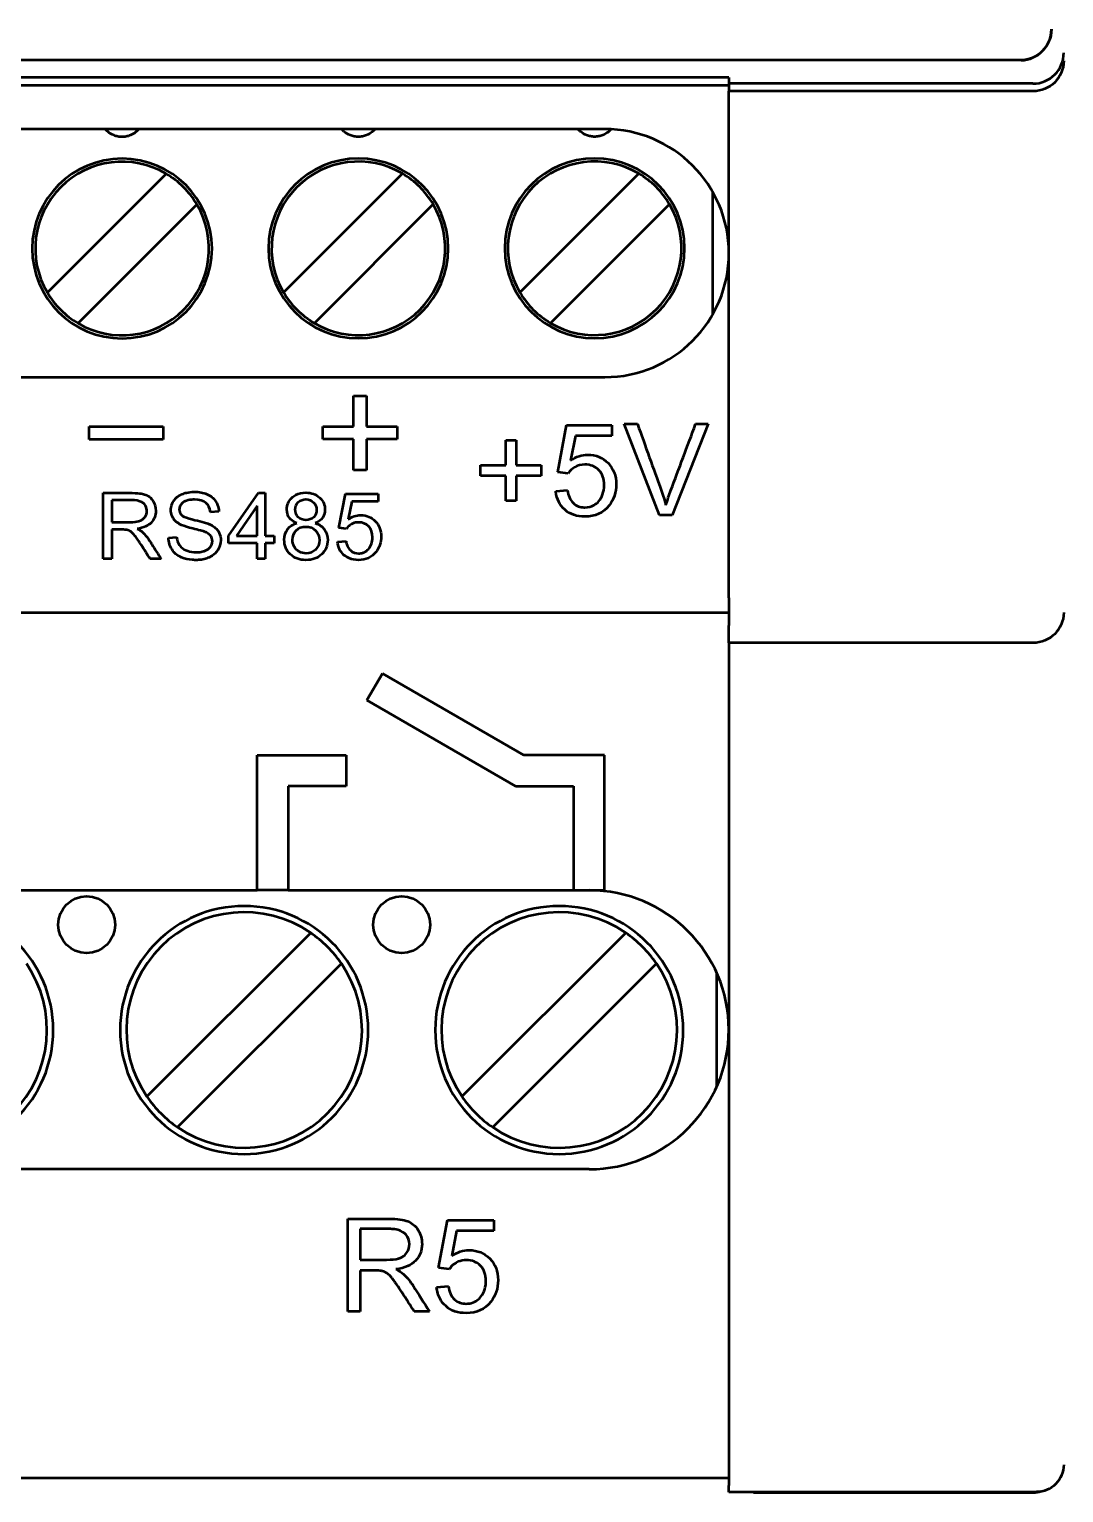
# Model space of a CAD drawing. Header units: millimetres. Extents: x 52 to 3850, y 79 to 1546.
# Drawn here: x 1309.54 to 1335.93, y 855.82 to 893.17 of the extents above; entities that cross this region are included whole.
import ezdxf

# ---------------------------------------------------------------- set-up
doc = ezdxf.new("R2010")
doc.units = ezdxf.units.MM
doc.header["$LTSCALE"] = 25
doc.layers.add('Visible', color=7, linetype='Continuous', lineweight=50)

msp = doc.modelspace()

# ---------------------------------------------------------------- linework, layer by layer
at = {"layer": 'Visible'}
for p, q in [((1334.829, 892.38), (1223.114, 892.38)), ((1334.847, 892.38), (1334.829, 892.38)), ((1327.389, 891.94), (1230.554, 891.94)), ((1327.389, 891.94), (1327.389, 891.783)), ((1230.554, 891.74), (1327.389, 891.74)), ((1327.389, 891.783), (1327.389, 891.588)), ((1335.147, 891.783), (1327.389, 891.783)), ((1327.389, 878.66), (1327.389, 891.588)), ((1335.147, 891.588), (1327.389, 891.588)), ((1324.225, 890.621), (1233.718, 890.621)), ((1310.002, 886.449), (1313.033, 889.484)), ((1316.03, 886.452), (1319.062, 889.487)), ((1322.059, 886.455), (1325.09, 889.49)), ((1326.981, 885.902), (1326.98, 889.014)), ((1313.817, 888.701), (1310.785, 885.666)), ((1319.845, 888.704), (1316.814, 885.669)), ((1325.874, 888.707), (1322.842, 885.672)), ((1233.718, 884.292), (1324.225, 884.292)), ((1317.813, 883.817), (1318.146, 883.817)), ((1317.813, 883.036), (1317.813, 883.817)), ((1318.146, 883.817), (1318.146, 883.036)), ((1311.068, 882.704), (1311.068, 883.033)), ((1311.068, 883.033), (1312.961, 883.033)), ((1312.961, 883.033), (1312.961, 882.704)), ((1317.031, 883.036), (1317.813, 883.036)), ((1317.031, 882.706), (1317.031, 883.036)), ((1318.146, 883.036), (1318.927, 883.036)), ((1318.927, 883.036), (1318.927, 882.706)), ((1323.024, 881.87), (1323.247, 883.067)), ((1323.247, 883.067), (1324.407, 883.067)), ((1324.407, 883.067), (1324.407, 882.794)), ((1324.721, 883.099), (1325.056, 883.099)), ((1325.622, 880.771), (1324.721, 883.099)), ((1326.858, 883.099), (1325.944, 880.771)), ((1326.543, 883.099), (1326.858, 883.099)), ((1312.961, 882.704), (1311.068, 882.704)), ((1317.813, 882.706), (1317.031, 882.706)), ((1317.813, 881.919), (1317.813, 882.706)), ((1318.146, 882.706), (1318.146, 881.919)), ((1318.927, 882.706), (1318.146, 882.706)), ((1321.697, 882.684), (1321.966, 882.684)), ((1321.697, 882.045), (1321.697, 882.684)), ((1321.966, 882.684), (1321.966, 882.045)), ((1323.475, 882.794), (1323.353, 882.166)), ((1324.407, 882.794), (1323.475, 882.794)), ((1318.146, 881.919), (1317.813, 881.919)), ((1321.057, 882.045), (1321.697, 882.045)), ((1321.057, 881.777), (1321.057, 882.045)), ((1321.966, 882.045), (1322.604, 882.045)), ((1322.604, 882.045), (1322.604, 881.777)), ((1323.292, 881.831), (1323.024, 881.87)), ((1321.697, 881.777), (1321.057, 881.777)), ((1321.697, 881.137), (1321.697, 881.777)), ((1321.966, 881.777), (1321.966, 881.137)), ((1322.604, 881.777), (1321.966, 881.777)), ((1311.425, 879.653), (1311.425, 881.336)), ((1311.646, 881.151), (1311.646, 880.594)), ((1314.624, 880.245), (1315.393, 881.336)), ((1315.393, 881.336), (1315.563, 881.336)), ((1315.563, 881.336), (1315.563, 880.245)), ((1317.441, 880.449), (1317.605, 881.315)), ((1317.605, 881.315), (1318.439, 881.315)), ((1317.768, 881.118), (1317.678, 880.664)), ((1318.439, 881.118), (1317.768, 881.118)), ((1318.439, 881.315), (1318.439, 881.118)), ((1321.966, 881.137), (1321.697, 881.137)), ((1322.974, 881.383), (1323.269, 881.405)), ((1314.376, 880.862), (1314.163, 880.847)), ((1315.357, 881.005), (1314.827, 880.245)), ((1315.357, 880.245), (1315.357, 881.005)), ((1325.944, 880.771), (1325.622, 880.771)), ((1311.646, 880.401), (1311.646, 879.653)), ((1317.635, 880.423), (1317.441, 880.449)), ((1313.091, 880.193), (1313.301, 880.212)), ((1314.624, 880.056), (1314.624, 880.245)), ((1315.357, 880.056), (1314.624, 880.056)), ((1314.827, 880.245), (1315.357, 880.245)), ((1315.357, 879.653), (1315.357, 880.056)), ((1315.563, 880.245), (1315.791, 880.245)), ((1315.563, 880.056), (1315.563, 879.653)), ((1315.791, 880.056), (1315.563, 880.056)), ((1315.791, 880.245), (1315.791, 880.056)), ((1317.404, 880.093), (1317.622, 880.108)), ((1311.646, 879.653), (1311.425, 879.653)), ((1312.904, 879.653), (1312.625, 879.653)), ((1315.563, 879.653), (1315.357, 879.653)), ((1327.389, 878.66), (1327.389, 877.953)), ((1327.389, 878.28), (1230.554, 878.28)), ((1327.389, 877.509), (1327.389, 877.953)), ((1335.147, 877.509), (1327.389, 877.509)), ((1327.389, 877.509), (1327.389, 856.703)), ((1318.553, 876.729), (1318.157, 876.044)), ((1322.16, 874.647), (1318.553, 876.729)), ((1318.157, 876.044), (1321.948, 873.856)), ((1315.356, 871.197), (1315.356, 874.647)), ((1315.356, 874.647), (1317.622, 874.647)), ((1317.622, 874.647), (1317.622, 873.856)), ((1324.214, 874.647), (1322.16, 874.647)), ((1324.214, 871.197), (1324.214, 874.647)), ((1317.622, 873.856), (1316.147, 873.856)), ((1316.147, 873.856), (1316.147, 871.197)), ((1321.948, 873.856), (1323.423, 873.856)), ((1323.423, 873.856), (1323.423, 871.197)), ((1308.075, 871.197), (1315.356, 871.197)), ((1316.147, 871.197), (1315.356, 871.197)), ((1316.147, 871.197), (1323.423, 871.197)), ((1323.423, 871.197), (1324.214, 871.197)), ((1312.543, 865.931), (1316.721, 870.11)), ((1320.581, 865.931), (1324.759, 870.11)), ((1317.505, 869.326), (1313.326, 865.148)), ((1325.543, 869.326), (1321.364, 865.148)), ((1327.081, 866.186), (1327.081, 869.086)), ((1323.829, 864.076), (1234.114, 864.076)), ((1317.67, 860.445), (1317.67, 862.812)), ((1317.982, 862.552), (1317.982, 861.767)), ((1319.984, 861.562), (1320.212, 862.779)), ((1320.212, 862.779), (1321.391, 862.779)), ((1320.443, 862.501), (1320.318, 861.863)), ((1321.391, 862.501), (1320.443, 862.501)), ((1321.391, 862.779), (1321.391, 862.501)), ((1317.982, 861.494), (1317.982, 860.445)), ((1320.257, 861.523), (1319.984, 861.562)), ((1319.934, 861.067), (1320.235, 861.089)), ((1317.982, 860.445), (1317.67, 860.445)), ((1319.752, 860.445), (1319.361, 860.445)), ((1327.389, 856.703), (1327.389, 856.007)), ((1230.554, 856.204), (1327.389, 856.204)), ((1312.689, 856.191), (1260.146, 856.191)), ((1327.389, 856.191), (1312.689, 856.191)), ((1327.389, 855.839), (1327.389, 856.007)), ((1335.237, 855.839), (1327.389, 855.839)), ((1328.022, 855.821), (1328.022, 855.839)), ((1335.147, 855.821), (1328.022, 855.821))]:
    msp.add_line(p, q, dxfattribs=at)
at = {"layer": 'Visible', "extrusion": (0, 0, -1)}
for centre, radius in [((-1311.909, 887.575), 2.294), ((-1317.938, 887.578), 2.294), ((-1323.966, 887.581), 2.294), ((-1306.986, 867.629), 3.165), ((-1315.024, 867.629), 3.165), ((-1323.062, 867.629), 3.165)]:
    msp.add_circle(centre, radius, dxfattribs=at)
at = {"layer": 'Visible'}
for centre in [(1311.005, 870.318), (1319.043, 870.318)]:
    msp.add_circle(centre, 0.725, dxfattribs=at)
for centre, radius, start, end in [((1324.225, 887.457), 3.165, 0, 90), ((1311.909, 887.575), 2.215, 59.5055, 210.5505), ((1317.938, 887.578), 2.215, 59.5055, 210.5505), ((1323.966, 887.581), 2.215, 59.5055, 210.5505), ((1311.909, 887.575), 2.215, 30.5505, 59.5055), ((1317.938, 887.578), 2.215, 30.5505, 59.5055), ((1323.966, 887.581), 2.215, 30.5505, 59.5055), ((1311.909, 887.575), 2.215, 239.5055, 30.5505), ((1317.938, 887.578), 2.215, 239.5055, 30.5505), ((1323.966, 887.581), 2.215, 239.5055, 30.5505), ((1324.225, 887.457), 3.165, 270, 0), ((1311.909, 887.575), 2.215, 210.5505, 239.5055), ((1317.938, 887.578), 2.215, 210.5505, 239.5055), ((1323.966, 887.581), 2.215, 210.5505, 239.5055), ((1323.829, 867.636), 3.56, 0, 90), ((1315.024, 867.629), 3.006, 55.6151, 214.3849), ((1323.062, 867.629), 3.006, 55.6151, 214.3849), ((1315.024, 867.629), 3.006, 34.3849, 55.6151), ((1323.062, 867.629), 3.006, 34.3849, 55.6151), ((1306.986, 867.629), 3.006, 235.6151, 34.3849), ((1315.024, 867.629), 3.006, 235.6151, 34.3849), ((1323.062, 867.629), 3.006, 235.6151, 34.3849), ((1323.829, 867.636), 3.56, 270, 0), ((1315.024, 867.629), 3.006, 214.3849, 235.6151), ((1323.062, 867.629), 3.006, 214.3849, 235.6151)]:
    msp.add_arc(centre, radius, start, end, dxfattribs=at)
at = {"layer": 'Visible', "extrusion": (0, 0, -1)}
for centre, major_axis, ratio, start_param, end_param in [((1334.829, 893.171), (0.559, 0.559), 0.999315, 0.785741, 2.35584), ((1335.147, 892.361), (0.786, 0), 0.982697, 0, 1.570796), ((1335.147, 878.282), (0.786, 0), 0.982697, 0, 1.570796), ((1335.237, 856.536), (0, 0.696), 0.999848, 1.570796, 3.141593), ((1335.147, 856.607), (0, -0.787), 0.999848, -0.276574, 0)]:
    msp.add_ellipse(centre, major_axis=major_axis, ratio=ratio, start_param=start_param, end_param=end_param, dxfattribs=at)
at = {"layer": 'Visible'}
for centre, major_axis, ratio, start_param, end_param in [((1334.829, 893.171), (0, 0.791), 0.999657, 3.165144, 4.711749), ((1335.147, 892.57), (0, -0.787), 0.999848, 0, 1.570796)]:
    msp.add_ellipse(centre, major_axis=major_axis, ratio=ratio, start_param=start_param, end_param=end_param, dxfattribs=at)
for points, knots in [([(1312.334, 890.621), (1312.329, 890.615), (1312.324, 890.609), (1312.3, 890.583), (1312.278, 890.562), (1312.215, 890.513), (1312.17, 890.486), (1312.087, 890.451), (1312.052, 890.44), (1311.996, 890.429), (1311.977, 890.426), (1311.941, 890.423), (1311.924, 890.422), (1311.891, 890.422), (1311.874, 890.423), (1311.839, 890.427), (1311.82, 890.429), (1311.765, 890.44), (1311.731, 890.451), (1311.641, 890.487), (1311.591, 890.518), (1311.528, 890.57), (1311.508, 890.589), (1311.488, 890.612), (1311.485, 890.617), (1311.481, 890.621)], [0.00456168, 0.00456168, 0.00456168, 0.00456168, 0.00656884, 0.00656884, 0.01351777, 0.01351777, 0.02407456, 0.02407456, 0.03119164, 0.03119164, 0.03485106, 0.03485106, 0.03801407, 0.03801407, 0.04116731, 0.04116731, 0.04478898, 0.04478898, 0.05177951, 0.05177951, 0.06372066, 0.06372066, 0.07002628, 0.07002628, 0.07151196, 0.07151196, 0.07151196, 0.07151196]), ([(1318.36, 890.621), (1318.356, 890.616), (1318.352, 890.611), (1318.329, 890.586), (1318.307, 890.565), (1318.243, 890.515), (1318.198, 890.489), (1318.115, 890.454), (1318.08, 890.443), (1318.025, 890.432), (1318.006, 890.429), (1317.97, 890.426), (1317.953, 890.425), (1317.92, 890.425), (1317.903, 890.426), (1317.867, 890.429), (1317.848, 890.432), (1317.794, 890.443), (1317.759, 890.454), (1317.67, 890.49), (1317.62, 890.521), (1317.556, 890.573), (1317.537, 890.592), (1317.518, 890.614), (1317.515, 890.618), (1317.512, 890.621)], [0.00489305, 0.00489305, 0.00489305, 0.00489305, 0.00656884, 0.00656884, 0.01351777, 0.01351777, 0.02407456, 0.02407456, 0.03119164, 0.03119164, 0.03485106, 0.03485106, 0.03801407, 0.03801407, 0.04116731, 0.04116731, 0.04478898, 0.04478898, 0.05177951, 0.05177951, 0.06372066, 0.06372066, 0.07002628, 0.07002628, 0.07118023, 0.07118023, 0.07118023, 0.07118023]), ([(1324.383, 890.617), (1324.381, 890.615), (1324.378, 890.612), (1324.357, 890.589), (1324.335, 890.568), (1324.272, 890.518), (1324.227, 890.492), (1324.144, 890.457), (1324.108, 890.446), (1324.053, 890.435), (1324.034, 890.432), (1323.998, 890.429), (1323.981, 890.428), (1323.948, 890.428), (1323.931, 890.429), (1323.896, 890.432), (1323.877, 890.435), (1323.822, 890.446), (1323.788, 890.457), (1323.698, 890.493), (1323.648, 890.524), (1323.585, 890.576), (1323.565, 890.595), (1323.547, 890.616), (1323.545, 890.619), (1323.543, 890.621)], [0.00566813, 0.00566813, 0.00566813, 0.00566813, 0.00656884, 0.00656884, 0.01351777, 0.01351777, 0.02407456, 0.02407456, 0.03119164, 0.03119164, 0.03485106, 0.03485106, 0.03801407, 0.03801407, 0.04116731, 0.04116731, 0.04478898, 0.04478898, 0.05177951, 0.05177951, 0.06372066, 0.06372066, 0.07002628, 0.07002628, 0.0708491, 0.0708491, 0.0708491, 0.0708491]), ([(1325.056, 883.099), (1325.259, 882.535), (1325.461, 881.971), (1325.664, 881.406), (1325.713, 881.27), (1325.754, 881.143), (1325.786, 881.025)], [0.2728529, 0.2728529, 0.2728529, 0.2728529, 0.4461785, 0.4461785, 0.4461785, 0.4847857, 0.4847857, 0.4847857, 0.4847857]), ([(1325.786, 881.025), (1325.822, 881.152), (1325.866, 881.283), (1325.912, 881.406), (1326.113, 881.944), (1326.333, 882.536), (1326.543, 883.099)], [0.4847857, 0.4847857, 0.4847857, 0.4847857, 0.523773, 0.523773, 0.523773, 0.6975825, 0.6975825, 0.6975825, 0.6975825]), ([(1323.353, 882.166), (1323.492, 882.264), (1323.64, 882.312), (1323.793, 882.312), (1323.997, 882.312), (1324.17, 882.238), (1324.308, 882.101), (1324.443, 881.966), (1324.517, 881.779), (1324.517, 881.56), (1324.517, 881.35), (1324.456, 881.169), (1324.332, 881.014), (1324.179, 880.822), (1323.982, 880.732), (1323.722, 880.732), (1323.513, 880.732), (1323.34, 880.788), (1323.204, 880.91), (1323.07, 881.03), (1322.999, 881.174), (1322.977, 881.363), (1322.976, 881.37), (1322.975, 881.376), (1322.974, 881.383)], [0.6550296, 0.6550296, 0.6550296, 0.6550296, 0.6935185, 0.6935185, 0.6935185, 0.7446557, 0.7446557, 0.7446557, 0.7962848, 0.7962848, 0.7962848, 0.8457078, 0.8457078, 0.8457078, 0.9053951, 0.9053951, 0.9053951, 0.9534214, 0.9534214, 0.9534214, 0.998403, 0.998403, 0.998403, 1, 1, 1, 1]), ([(1323.269, 881.405), (1323.292, 881.263), (1323.336, 881.156), (1323.422, 881.076), (1323.51, 880.995), (1323.591, 880.97), (1323.7, 880.968), (1323.706, 880.968), (1323.713, 880.968), (1323.719, 880.968), (1323.802, 880.969), (1323.881, 880.988), (1323.949, 881.026), (1323.994, 881.05), (1324.037, 881.087), (1324.069, 881.123), (1324.146, 881.209), (1324.21, 881.366), (1324.21, 881.535), (1324.21, 881.696), (1324.166, 881.824), (1324.075, 881.92), (1323.985, 882.014), (1323.866, 882.061), (1323.714, 882.061), (1323.622, 882.061), (1323.539, 882.04), (1323.464, 881.997), (1323.388, 881.953), (1323.334, 881.9), (1323.292, 881.831)], [0.0253188, 0.0253188, 0.0253188, 0.0253188, 0.056266, 0.056266, 0.056266, 0.0833463, 0.0833463, 0.0833463, 0.0848239, 0.0848239, 0.0848239, 0.105589, 0.105589, 0.105589, 0.1193549, 0.1193549, 0.1193549, 0.1568313, 0.1568313, 0.1568313, 0.1925757, 0.1925757, 0.1925757, 0.227739, 0.227739, 0.227739, 0.2490462, 0.2490462, 0.2490462, 0.2699285, 0.2699285, 0.2699285, 0.2699285]), ([(1311.425, 881.336), (1311.665, 881.336), (1311.906, 881.336), (1312.169, 881.336), (1312.269, 881.336), (1312.338, 881.33), (1312.399, 881.32), (1312.438, 881.313), (1312.468, 881.307), (1312.511, 881.291), (1312.533, 881.282), (1312.547, 881.275), (1312.562, 881.266), (1312.625, 881.23), (1312.66, 881.193), (1312.698, 881.131), (1312.742, 881.059), (1312.768, 880.969), (1312.768, 880.878), (1312.768, 880.85), (1312.766, 880.823), (1312.762, 880.797), (1312.757, 880.771), (1312.751, 880.746), (1312.743, 880.722), (1312.723, 880.666), (1312.687, 880.613), (1312.652, 880.576), (1312.591, 880.512), (1312.452, 880.442), (1312.294, 880.42)], [0.2210423, 0.2210423, 0.2210423, 0.2210423, 0.3158849, 0.3158849, 0.3158849, 0.343706, 0.343706, 0.343706, 0.3621039, 0.3621039, 0.3621039, 0.3689981, 0.3689981, 0.3689981, 0.3975379, 0.3975379, 0.3975379, 0.4314927, 0.4314927, 0.4314927, 0.4418566, 0.4418566, 0.4418566, 0.4523366, 0.4523366, 0.4523366, 0.4770841, 0.4770841, 0.4770841, 0.5281037, 0.5281037, 0.5281037, 0.5281037]), ([(1311.646, 880.594), (1311.801, 880.594), (1311.956, 880.594), (1312.124, 880.594), (1312.216, 880.594), (1312.272, 880.6), (1312.328, 880.614), (1312.338, 880.617), (1312.347, 880.62), (1312.356, 880.623), (1312.401, 880.638), (1312.454, 880.672), (1312.484, 880.712), (1312.487, 880.717), (1312.491, 880.721), (1312.494, 880.726), (1312.524, 880.773), (1312.539, 880.823), (1312.539, 880.878), (1312.539, 880.896), (1312.537, 880.913), (1312.534, 880.93), (1312.523, 880.989), (1312.487, 881.043), (1312.452, 881.074), (1312.415, 881.107), (1312.318, 881.144), (1312.226, 881.149), (1312.21, 881.15), (1312.192, 881.151), (1312.179, 881.151), (1312.06, 881.151), (1311.818, 881.151), (1311.646, 881.151)], [0, 0, 0, 0, 0.1754534, 0.1754534, 0.1754534, 0.2507302, 0.2507302, 0.2507302, 0.2634456, 0.2634456, 0.2634456, 0.3255669, 0.3255669, 0.3255669, 0.3320787, 0.3320787, 0.3320787, 0.3922171, 0.3922171, 0.3922171, 0.412275, 0.412275, 0.412275, 0.4832958, 0.4832958, 0.4832958, 0.578443, 0.578443, 0.578443, 0.5954236, 0.5954236, 0.5954236, 0.7898858, 0.7898858, 0.7898858, 0.7898858]), ([(1314.163, 880.847), (1314.151, 880.951), (1314.112, 881.031), (1314.046, 881.085), (1313.98, 881.139), (1313.883, 881.166), (1313.754, 881.166), (1313.73, 881.166), (1313.706, 881.165), (1313.684, 881.164), (1313.618, 881.159), (1313.562, 881.147), (1313.514, 881.125), (1313.495, 881.116), (1313.48, 881.108), (1313.461, 881.092), (1313.453, 881.086), (1313.449, 881.082), (1313.443, 881.077), (1313.434, 881.069), (1313.427, 881.061), (1313.421, 881.054), (1313.409, 881.04), (1313.4, 881.027), (1313.394, 881.015), (1313.377, 880.984), (1313.368, 880.957), (1313.368, 880.914), (1313.368, 880.902), (1313.369, 880.891), (1313.371, 880.881), (1313.379, 880.825), (1313.405, 880.79), (1313.434, 880.765), (1313.443, 880.757), (1313.465, 880.741), (1313.496, 880.727), (1313.555, 880.701), (1313.67, 880.667), (1313.768, 880.645), (1313.854, 880.625), (1313.944, 880.603), (1314.009, 880.584), (1314.053, 880.571), (1314.089, 880.559), (1314.117, 880.547), (1314.125, 880.544), (1314.133, 880.541), (1314.14, 880.538), (1314.237, 880.494), (1314.308, 880.439), (1314.357, 880.366), (1314.369, 880.348), (1314.379, 880.331), (1314.387, 880.313), (1314.414, 880.256), (1314.427, 880.197), (1314.427, 880.128), (1314.427, 880.036), (1314.394, 879.944), (1314.35, 879.875), (1314.334, 879.85), (1314.31, 879.82), (1314.285, 879.795), (1314.241, 879.752), (1314.183, 879.715), (1314.129, 879.691), (1314.093, 879.674), (1314.047, 879.657), (1314, 879.646), (1313.978, 879.641), (1313.954, 879.636), (1313.931, 879.633), (1313.907, 879.63), (1313.883, 879.627), (1313.858, 879.626), (1313.841, 879.625), (1313.824, 879.624), (1313.806, 879.624), (1313.772, 879.624), (1313.739, 879.626), (1313.707, 879.628), (1313.603, 879.635), (1313.515, 879.652), (1313.425, 879.691), (1313.296, 879.747), (1313.244, 879.798), (1313.183, 879.891), (1313.126, 879.979), (1313.094, 880.081), (1313.091, 880.193)], [0.5223714, 0.5223714, 0.5223714, 0.5223714, 0.5536656, 0.5536656, 0.5536656, 0.5849598, 0.5849598, 0.5849598, 0.5908974, 0.5908974, 0.5908974, 0.608506, 0.608506, 0.608506, 0.6155533, 0.6155533, 0.6155533, 0.6175088, 0.6175088, 0.6175088, 0.6202341, 0.6202341, 0.6202341, 0.625538, 0.625538, 0.625538, 0.6390892, 0.6390892, 0.6390892, 0.6426229, 0.6426229, 0.6426229, 0.6613002, 0.6613002, 0.6613002, 0.6733827, 0.6733827, 0.6733827, 0.6966505, 0.6966505, 0.6966505, 0.7186619, 0.7186619, 0.7186619, 0.733278, 0.733278, 0.733278, 0.7375563, 0.7375563, 0.7375563, 0.76713, 0.76713, 0.76713, 0.7739445, 0.7739445, 0.7739445, 0.7954656, 0.7954656, 0.7954656, 0.823802, 0.823802, 0.823802, 0.8353065, 0.8353065, 0.8353065, 0.854932, 0.854932, 0.854932, 0.8694675, 0.8694675, 0.8694675, 0.8765202, 0.8765202, 0.8765202, 0.8835476, 0.8835476, 0.8835476, 0.8884825, 0.8884825, 0.8884825, 0.8982707, 0.8982707, 0.8982707, 0.9301089, 0.9301089, 0.9301089, 0.9658191, 0.9658191, 0.9658191, 1, 1, 1, 1]), ([(1313.301, 880.212), (1313.311, 880.128), (1313.333, 880.059), (1313.37, 880.004), (1313.408, 879.946), (1313.478, 879.9), (1313.539, 879.873), (1313.55, 879.868), (1313.568, 879.861), (1313.583, 879.856), (1313.644, 879.835), (1313.719, 879.823), (1313.791, 879.823), (1313.816, 879.823), (1313.839, 879.824), (1313.863, 879.826), (1313.884, 879.827), (1313.905, 879.83), (1313.925, 879.834), (1313.945, 879.838), (1313.964, 879.842), (1313.983, 879.848), (1313.996, 879.852), (1314.008, 879.856), (1314.021, 879.861), (1314.096, 879.891), (1314.13, 879.916), (1314.165, 879.965), (1314.187, 879.996), (1314.199, 880.023), (1314.206, 880.052), (1314.208, 880.061), (1314.209, 880.07), (1314.211, 880.079), (1314.212, 880.088), (1314.212, 880.098), (1314.212, 880.107), (1314.212, 880.123), (1314.211, 880.138), (1314.209, 880.152), (1314.202, 880.189), (1314.184, 880.224), (1314.166, 880.247), (1314.151, 880.266), (1314.119, 880.294), (1314.088, 880.312), (1314.072, 880.321), (1314.057, 880.328), (1314.044, 880.334), (1314.035, 880.338), (1314.027, 880.341), (1314.015, 880.346), (1313.986, 880.357), (1313.851, 880.396), (1313.716, 880.428), (1313.596, 880.457), (1313.5, 880.485), (1313.428, 880.516), (1313.416, 880.521), (1313.404, 880.527), (1313.392, 880.533), (1313.379, 880.54), (1313.372, 880.544), (1313.361, 880.551), (1313.349, 880.558), (1313.339, 880.565), (1313.33, 880.571), (1313.264, 880.617), (1313.248, 880.634), (1313.213, 880.69), (1313.184, 880.735), (1313.168, 880.783), (1313.16, 880.833), (1313.156, 880.855), (1313.155, 880.877), (1313.155, 880.9), (1313.155, 880.923), (1313.156, 880.945), (1313.16, 880.966), (1313.169, 881.029), (1313.198, 881.094), (1313.227, 881.139), (1313.24, 881.159), (1313.262, 881.187), (1313.285, 881.21), (1313.308, 881.232), (1313.334, 881.252), (1313.362, 881.269), (1313.377, 881.278), (1313.392, 881.286), (1313.408, 881.294), (1313.417, 881.299), (1313.427, 881.303), (1313.437, 881.307), (1313.473, 881.322), (1313.511, 881.334), (1313.55, 881.343), (1313.611, 881.357), (1313.675, 881.365), (1313.745, 881.365), (1313.874, 881.366), (1313.979, 881.345), (1314.075, 881.304), (1314.168, 881.265), (1314.24, 881.209), (1314.294, 881.127), (1314.317, 881.091), (1314.334, 881.056), (1314.346, 881.021), (1314.364, 880.971), (1314.374, 880.92), (1314.376, 880.862)], [0.0225966, 0.0225966, 0.0225966, 0.0225966, 0.0461628, 0.0461628, 0.0461628, 0.0702206, 0.0702206, 0.0702206, 0.0757131, 0.0757131, 0.0757131, 0.0968834, 0.0968834, 0.0968834, 0.1040537, 0.1040537, 0.1040537, 0.1106596, 0.1106596, 0.1106596, 0.1170725, 0.1170725, 0.1170725, 0.1212927, 0.1212927, 0.1212927, 0.141024, 0.141024, 0.141024, 0.1511944, 0.1511944, 0.1511944, 0.1544143, 0.1544143, 0.1544143, 0.1574594, 0.1574594, 0.1574594, 0.1622931, 0.1622931, 0.1622931, 0.1744134, 0.1744134, 0.1744134, 0.1869065, 0.1869065, 0.1869065, 0.1932336, 0.1932336, 0.1932336, 0.1978719, 0.1978719, 0.1978719, 0.2283245, 0.2283245, 0.2283245, 0.2554641, 0.2554641, 0.2554641, 0.2600239, 0.2600239, 0.2600239, 0.2630321, 0.2630321, 0.2630321, 0.2661455, 0.2661455, 0.2661455, 0.2886145, 0.2886145, 0.2886145, 0.3058518, 0.3058518, 0.3058518, 0.3130815, 0.3130815, 0.3130815, 0.3200973, 0.3200973, 0.3200973, 0.3405022, 0.3405022, 0.3405022, 0.3516152, 0.3516152, 0.3516152, 0.3623285, 0.3623285, 0.3623285, 0.3677704, 0.3677704, 0.3677704, 0.371162, 0.371162, 0.371162, 0.3834291, 0.3834291, 0.3834291, 0.4024489, 0.4024489, 0.4024489, 0.4360371, 0.4360371, 0.4360371, 0.4687949, 0.4687949, 0.4687949, 0.4816729, 0.4816729, 0.4816729, 0.4994584, 0.4994584, 0.4994584, 0.4994584]), ([(1316.367, 880.566), (1316.304, 880.589), (1316.253, 880.619), (1316.213, 880.657), (1316.199, 880.671), (1316.187, 880.685), (1316.176, 880.701), (1316.133, 880.761), (1316.113, 880.828), (1316.113, 880.909), (1316.113, 881.034), (1316.16, 881.137), (1316.245, 881.218), (1316.277, 881.248), (1316.307, 881.269), (1316.345, 881.288), (1316.416, 881.325), (1316.503, 881.344), (1316.596, 881.344), (1316.741, 881.344), (1316.857, 881.304), (1316.951, 881.215), (1317.048, 881.123), (1317.085, 881.029), (1317.085, 880.904), (1317.085, 880.838), (1317.07, 880.779), (1317.041, 880.728), (1317.036, 880.718), (1317.03, 880.709), (1317.024, 880.7), (1316.985, 880.647), (1316.92, 880.597), (1316.837, 880.566)], [0, 0, 0, 0, 0.0332729, 0.0332729, 0.0332729, 0.0451097, 0.0451097, 0.0451097, 0.088688, 0.088688, 0.088688, 0.1552706, 0.1552706, 0.1552706, 0.180384, 0.180384, 0.180384, 0.2274489, 0.2274489, 0.2274489, 0.2999964, 0.2999964, 0.2999964, 0.3674273, 0.3674273, 0.3674273, 0.403208, 0.403208, 0.403208, 0.4099788, 0.4099788, 0.4099788, 0.4542125, 0.4542125, 0.4542125, 0.4542125]), ([(1316.325, 880.917), (1316.325, 880.837), (1316.351, 880.772), (1316.402, 880.721), (1316.452, 880.672), (1316.52, 880.646), (1316.601, 880.646), (1316.681, 880.646), (1316.746, 880.67), (1316.797, 880.721), (1316.849, 880.772), (1316.873, 880.832), (1316.873, 880.906), (1316.873, 880.981), (1316.847, 881.045), (1316.795, 881.096), (1316.743, 881.148), (1316.678, 881.174), (1316.599, 881.174), (1316.521, 881.174), (1316.455, 881.15), (1316.403, 881.098), (1316.349, 881.045), (1316.325, 880.988), (1316.325, 880.917)], [0, 0, 0, 0, 0.127262, 0.127262, 0.127262, 0.255753, 0.255753, 0.255753, 0.381291, 0.381291, 0.381291, 0.502741, 0.502741, 0.502741, 0.627129, 0.627129, 0.627129, 0.753605, 0.753605, 0.753605, 0.8797, 0.8797, 0.8797, 1, 1, 1, 1]), ([(1317.678, 880.664), (1317.777, 880.733), (1317.88, 880.769), (1317.995, 880.769), (1318.156, 880.77), (1318.271, 880.713), (1318.367, 880.617), (1318.46, 880.523), (1318.518, 880.382), (1318.518, 880.224), (1318.518, 880.072), (1318.475, 879.941), (1318.385, 879.829), (1318.274, 879.69), (1318.131, 879.624), (1317.944, 879.624), (1317.854, 879.624), (1317.774, 879.639), (1317.703, 879.669), (1317.654, 879.69), (1317.61, 879.717), (1317.57, 879.753), (1317.469, 879.843), (1317.418, 879.95), (1317.404, 880.093)], [0.6549193, 0.6549193, 0.6549193, 0.6549193, 0.6945227, 0.6945227, 0.6945227, 0.7447699, 0.7447699, 0.7447699, 0.7964382, 0.7964382, 0.7964382, 0.8458678, 0.8458678, 0.8458678, 0.9053529, 0.9053529, 0.9053529, 0.9339793, 0.9339793, 0.9339793, 0.9535589, 0.9535589, 0.9535589, 1, 1, 1, 1]), ([(1312.625, 879.653), (1312.551, 879.77), (1312.477, 879.887), (1312.403, 880.004), (1312.339, 880.106), (1312.285, 880.183), (1312.2, 880.29), (1312.163, 880.328), (1312.129, 880.349), (1312.096, 880.37), (1312.062, 880.385), (1312.028, 880.393), (1312.003, 880.399), (1311.962, 880.401), (1311.904, 880.401), (1311.818, 880.401), (1311.732, 880.401), (1311.646, 880.401)], [0.695124, 0.695124, 0.695124, 0.695124, 0.749677, 0.749677, 0.749677, 0.7787522, 0.7787522, 0.8078275, 0.8078275, 0.8078275, 0.8224554, 0.8224554, 0.8224554, 0.8387368, 0.8387368, 0.8387368, 0.8726854, 0.8726854, 0.8726854, 0.8726854]), ([(1312.294, 880.42), (1312.351, 880.393), (1312.394, 880.367), (1312.428, 880.336), (1312.443, 880.323), (1312.457, 880.31), (1312.47, 880.296), (1312.525, 880.24), (1312.57, 880.178), (1312.612, 880.112), (1312.68, 880.007), (1312.769, 879.867), (1312.848, 879.741), (1312.867, 879.712), (1312.885, 879.682), (1312.904, 879.653)], [0.5281037, 0.5281037, 0.5281037, 0.5281037, 0.5482306, 0.5482306, 0.5482306, 0.5558385, 0.5558385, 0.5558385, 0.5880482, 0.5880482, 0.5880482, 0.6451262, 0.6451262, 0.6451262, 0.6585946, 0.6585946, 0.6585946, 0.6585946]), ([(1316.837, 880.566), (1316.94, 880.532), (1317.019, 880.478), (1317.127, 880.328), (1317.154, 880.238), (1317.154, 879.99), (1317.103, 879.869), (1316.9, 879.674), (1316.766, 879.624), (1316.434, 879.624), (1316.3, 879.674), (1316.097, 879.87), (1316.046, 879.993), (1316.046, 880.249), (1316.074, 880.341), (1316.129, 880.415), (1316.185, 880.489), (1316.264, 880.539), (1316.367, 880.566)], [0.4542125, 0.4542125, 0.4542125, 0.4542125, 0.5117352, 0.5117352, 0.5692578, 0.5692578, 0.6484643, 0.6484643, 0.7276708, 0.7276708, 0.8068773, 0.8068773, 0.8860839, 0.8860839, 0.9449735, 0.9449735, 0.9449735, 1, 1, 1, 1]), ([(1316.258, 880.139), (1316.258, 880.079), (1316.272, 880.022), (1316.299, 879.968), (1316.326, 879.913), (1316.369, 879.869), (1316.424, 879.839), (1316.477, 879.81), (1316.537, 879.794), (1316.602, 879.794), (1316.707, 879.795), (1316.782, 879.825), (1316.847, 879.889), (1316.91, 879.953), (1316.942, 880.034), (1316.942, 880.132), (1316.942, 880.231), (1316.909, 880.313), (1316.844, 880.379), (1316.779, 880.444), (1316.695, 880.476), (1316.595, 880.476), (1316.498, 880.476), (1316.417, 880.444), (1316.353, 880.38), (1316.289, 880.315), (1316.258, 880.235), (1316.258, 880.139)], [0, 0, 0, 0, 0.082249, 0.082249, 0.082249, 0.1663, 0.1663, 0.1663, 0.250443, 0.250443, 0.250443, 0.376393, 0.376393, 0.376393, 0.500678, 0.500678, 0.500678, 0.626535, 0.626535, 0.626535, 0.752989, 0.752989, 0.752989, 0.876626, 0.876626, 0.876626, 1, 1, 1, 1]), ([(1317.622, 880.108), (1317.63, 880.056), (1317.643, 880.009), (1317.662, 879.969), (1317.68, 879.932), (1317.703, 879.9), (1317.733, 879.873), (1317.799, 879.813), (1317.867, 879.794), (1317.944, 879.794), (1317.977, 879.795), (1318.015, 879.799), (1318.048, 879.81), (1318.064, 879.815), (1318.08, 879.821), (1318.096, 879.829), (1318.133, 879.847), (1318.167, 879.874), (1318.196, 879.906), (1318.265, 879.981), (1318.299, 880.081), (1318.299, 880.205), (1318.299, 880.323), (1318.266, 880.415), (1318.2, 880.484), (1318.135, 880.552), (1318.048, 880.586), (1317.941, 880.586), (1317.915, 880.586), (1317.89, 880.584), (1317.866, 880.579), (1317.842, 880.574), (1317.819, 880.568), (1317.797, 880.558), (1317.784, 880.553), (1317.772, 880.547), (1317.76, 880.541), (1317.744, 880.531), (1317.729, 880.521), (1317.715, 880.51), (1317.683, 880.485), (1317.657, 880.456), (1317.635, 880.423)], [0.0258807, 0.0258807, 0.0258807, 0.0258807, 0.0417849, 0.0417849, 0.0417849, 0.0566265, 0.0566265, 0.0566265, 0.085422, 0.085422, 0.085422, 0.0989952, 0.0989952, 0.0989952, 0.1055761, 0.1055761, 0.1055761, 0.1215228, 0.1215228, 0.1215228, 0.1582128, 0.1582128, 0.1582128, 0.1929632, 0.1929632, 0.1929632, 0.2277136, 0.2277136, 0.2277136, 0.2361126, 0.2361126, 0.2361126, 0.2445219, 0.2445219, 0.2445219, 0.2492019, 0.2492019, 0.2492019, 0.2555131, 0.2555131, 0.2555131, 0.2700359, 0.2700359, 0.2700359, 0.2700359]), ([(1317.67, 862.812), (1318.02, 862.812), (1318.369, 862.812), (1318.718, 862.812), (1318.93, 862.812), (1319.09, 862.791), (1319.199, 862.749), (1319.309, 862.706), (1319.398, 862.631), (1319.462, 862.524), (1319.528, 862.415), (1319.562, 862.297), (1319.562, 861.999), (1319.506, 861.857), (1319.289, 861.627), (1319.122, 861.553), (1318.895, 861.523)], [0.2211001, 0.2211001, 0.2211001, 0.2211001, 0.3189906, 0.3189906, 0.3189906, 0.3645068, 0.3645068, 0.3645068, 0.3974807, 0.3974807, 0.3974807, 0.4337418, 0.4337418, 0.4810582, 0.4810582, 0.5283747, 0.5283747, 0.5283747, 0.5283747]), ([(1317.982, 861.767), (1318.2, 861.767), (1318.418, 861.767), (1318.655, 861.767), (1318.795, 861.767), (1318.877, 861.776), (1318.961, 861.801), (1318.97, 861.804), (1318.98, 861.807), (1318.991, 861.811), (1318.999, 861.814), (1319.003, 861.816), (1319.01, 861.819), (1319.024, 861.825), (1319.036, 861.83), (1319.047, 861.836), (1319.11, 861.87), (1319.138, 861.894), (1319.175, 861.953), (1319.221, 862.025), (1319.239, 862.089), (1319.239, 862.167), (1319.239, 862.26), (1319.208, 862.339), (1319.158, 862.4), (1319.145, 862.416), (1319.13, 862.432), (1319.117, 862.443), (1319.074, 862.483), (1318.969, 862.53), (1318.86, 862.544), (1318.816, 862.549), (1318.767, 862.552), (1318.731, 862.552), (1318.609, 862.553), (1318.385, 862.553), (1318.199, 862.552), (1318.125, 862.552), (1318.051, 862.552), (1317.982, 862.552)], [0, 0, 0, 0, 0.1751912, 0.1751912, 0.1751912, 0.2566715, 0.2566715, 0.2566715, 0.2662341, 0.2662341, 0.2662341, 0.2710458, 0.2710458, 0.2710458, 0.2802437, 0.2802437, 0.2802437, 0.3340734, 0.3340734, 0.3340734, 0.3944059, 0.3944059, 0.3944059, 0.465479, 0.465479, 0.465479, 0.4834691, 0.4834691, 0.4834691, 0.5638137, 0.5638137, 0.5638137, 0.5956481, 0.5956481, 0.5956481, 0.7342372, 0.7342372, 0.7342372, 0.7896233, 0.7896233, 0.7896233, 0.7896233]), ([(1320.318, 861.863), (1320.46, 861.962), (1320.61, 862.011), (1320.766, 862.011), (1320.972, 862.011), (1321.147, 861.94), (1321.289, 861.797), (1321.431, 861.654), (1321.502, 861.471), (1321.502, 861.247), (1321.502, 861.033), (1321.441, 860.849), (1321.314, 860.692), (1321.159, 860.5), (1320.957, 860.405), (1320.693, 860.405), (1320.48, 860.405), (1320.307, 860.463), (1320.167, 860.587), (1320.106, 860.64), (1320.06, 860.699), (1320.023, 860.766), (1319.975, 860.853), (1319.945, 860.953), (1319.934, 861.067)], [0.6551759, 0.6551759, 0.6551759, 0.6551759, 0.6940166, 0.6940166, 0.6940166, 0.7454118, 0.7454118, 0.7454118, 0.796807, 0.796807, 0.796807, 0.8459313, 0.8459313, 0.8459313, 0.9054549, 0.9054549, 0.9054549, 0.953557, 0.953557, 0.953557, 0.973615, 0.973615, 0.973615, 1, 1, 1, 1]), ([(1320.235, 861.089), (1320.245, 861.018), (1320.263, 860.955), (1320.288, 860.899), (1320.314, 860.843), (1320.344, 860.797), (1320.391, 860.755), (1320.439, 860.711), (1320.483, 860.687), (1320.533, 860.669), (1320.581, 860.653), (1320.633, 860.644), (1320.69, 860.645), (1320.808, 860.647), (1320.919, 860.686), (1321.004, 860.76), (1321.02, 860.773), (1321.036, 860.789), (1321.048, 860.803), (1321.119, 860.88), (1321.184, 861.027), (1321.19, 861.183), (1321.191, 861.196), (1321.191, 861.209), (1321.191, 861.222), (1321.191, 861.385), (1321.146, 861.516), (1321.052, 861.613), (1320.96, 861.709), (1320.84, 861.756), (1320.687, 861.756), (1320.614, 861.756), (1320.548, 861.743), (1320.486, 861.718), (1320.468, 861.71), (1320.45, 861.702), (1320.432, 861.691), (1320.369, 861.656), (1320.323, 861.614), (1320.284, 861.563), (1320.274, 861.55), (1320.265, 861.537), (1320.257, 861.523)], [0.0254431, 0.0254431, 0.0254431, 0.0254431, 0.0407687, 0.0407687, 0.0407687, 0.0565042, 0.0565042, 0.0565042, 0.0710554, 0.0710554, 0.0710554, 0.0848676, 0.0848676, 0.0848676, 0.1142819, 0.1142819, 0.1142819, 0.1195078, 0.1195078, 0.1195078, 0.1541275, 0.1541275, 0.1541275, 0.1569562, 0.1569562, 0.1569562, 0.1927055, 0.1927055, 0.1927055, 0.2275089, 0.2275089, 0.2275089, 0.2441126, 0.2441126, 0.2441126, 0.2491587, 0.2491587, 0.2491587, 0.2658521, 0.2658521, 0.2658521, 0.2700423, 0.2700423, 0.2700423, 0.2700423]), ([(1319.361, 860.445), (1319.261, 860.603), (1319.16, 860.761), (1319.048, 860.937), (1318.999, 861.014), (1318.96, 861.071), (1318.925, 861.122), (1318.905, 861.151), (1318.885, 861.179), (1318.865, 861.205), (1318.853, 861.223), (1318.84, 861.24), (1318.827, 861.257), (1318.826, 861.259), (1318.824, 861.26), (1318.822, 861.263), (1318.8, 861.292), (1318.79, 861.303), (1318.776, 861.319), (1318.767, 861.329), (1318.76, 861.337), (1318.753, 861.345), (1318.717, 861.382), (1318.702, 861.397), (1318.663, 861.422), (1318.618, 861.452), (1318.587, 861.463), (1318.557, 861.473), (1318.545, 861.477), (1318.531, 861.481), (1318.52, 861.483), (1318.498, 861.488), (1318.42, 861.494), (1318.361, 861.494), (1318.355, 861.494), (1318.35, 861.494), (1318.345, 861.494), (1318.274, 861.494), (1318.098, 861.494), (1317.982, 861.494)], [0.6952724, 0.6952724, 0.6952724, 0.6952724, 0.7478061, 0.7478061, 0.7478061, 0.7658766, 0.7658766, 0.7658766, 0.7763691, 0.7763691, 0.7763691, 0.7832102, 0.7832102, 0.7832102, 0.7839472, 0.7839472, 0.7839472, 0.7886349, 0.7886349, 0.7886349, 0.7916178, 0.7916178, 0.7916178, 0.8066931, 0.8066931, 0.8066931, 0.818857, 0.818857, 0.818857, 0.8237697, 0.8237697, 0.8237697, 0.8388991, 0.8388991, 0.8388991, 0.8403741, 0.8403741, 0.8403741, 0.8728159, 0.8728159, 0.8728159, 0.8728159]), ([(1318.895, 861.523), (1318.974, 861.483), (1319.036, 861.446), (1319.083, 861.405), (1319.195, 861.304), (1319.27, 861.204), (1319.343, 861.089), (1319.46, 860.905), (1319.617, 860.657), (1319.752, 860.445)], [0.5283747, 0.5283747, 0.5283747, 0.5283747, 0.548295, 0.548295, 0.548295, 0.5882158, 0.5882158, 0.5882158, 0.6587658, 0.6587658, 0.6587658, 0.6587658])]:
    msp.add_open_spline(points, degree=3, knots=knots, dxfattribs=at)

doc.saveas('drawing.dxf')
